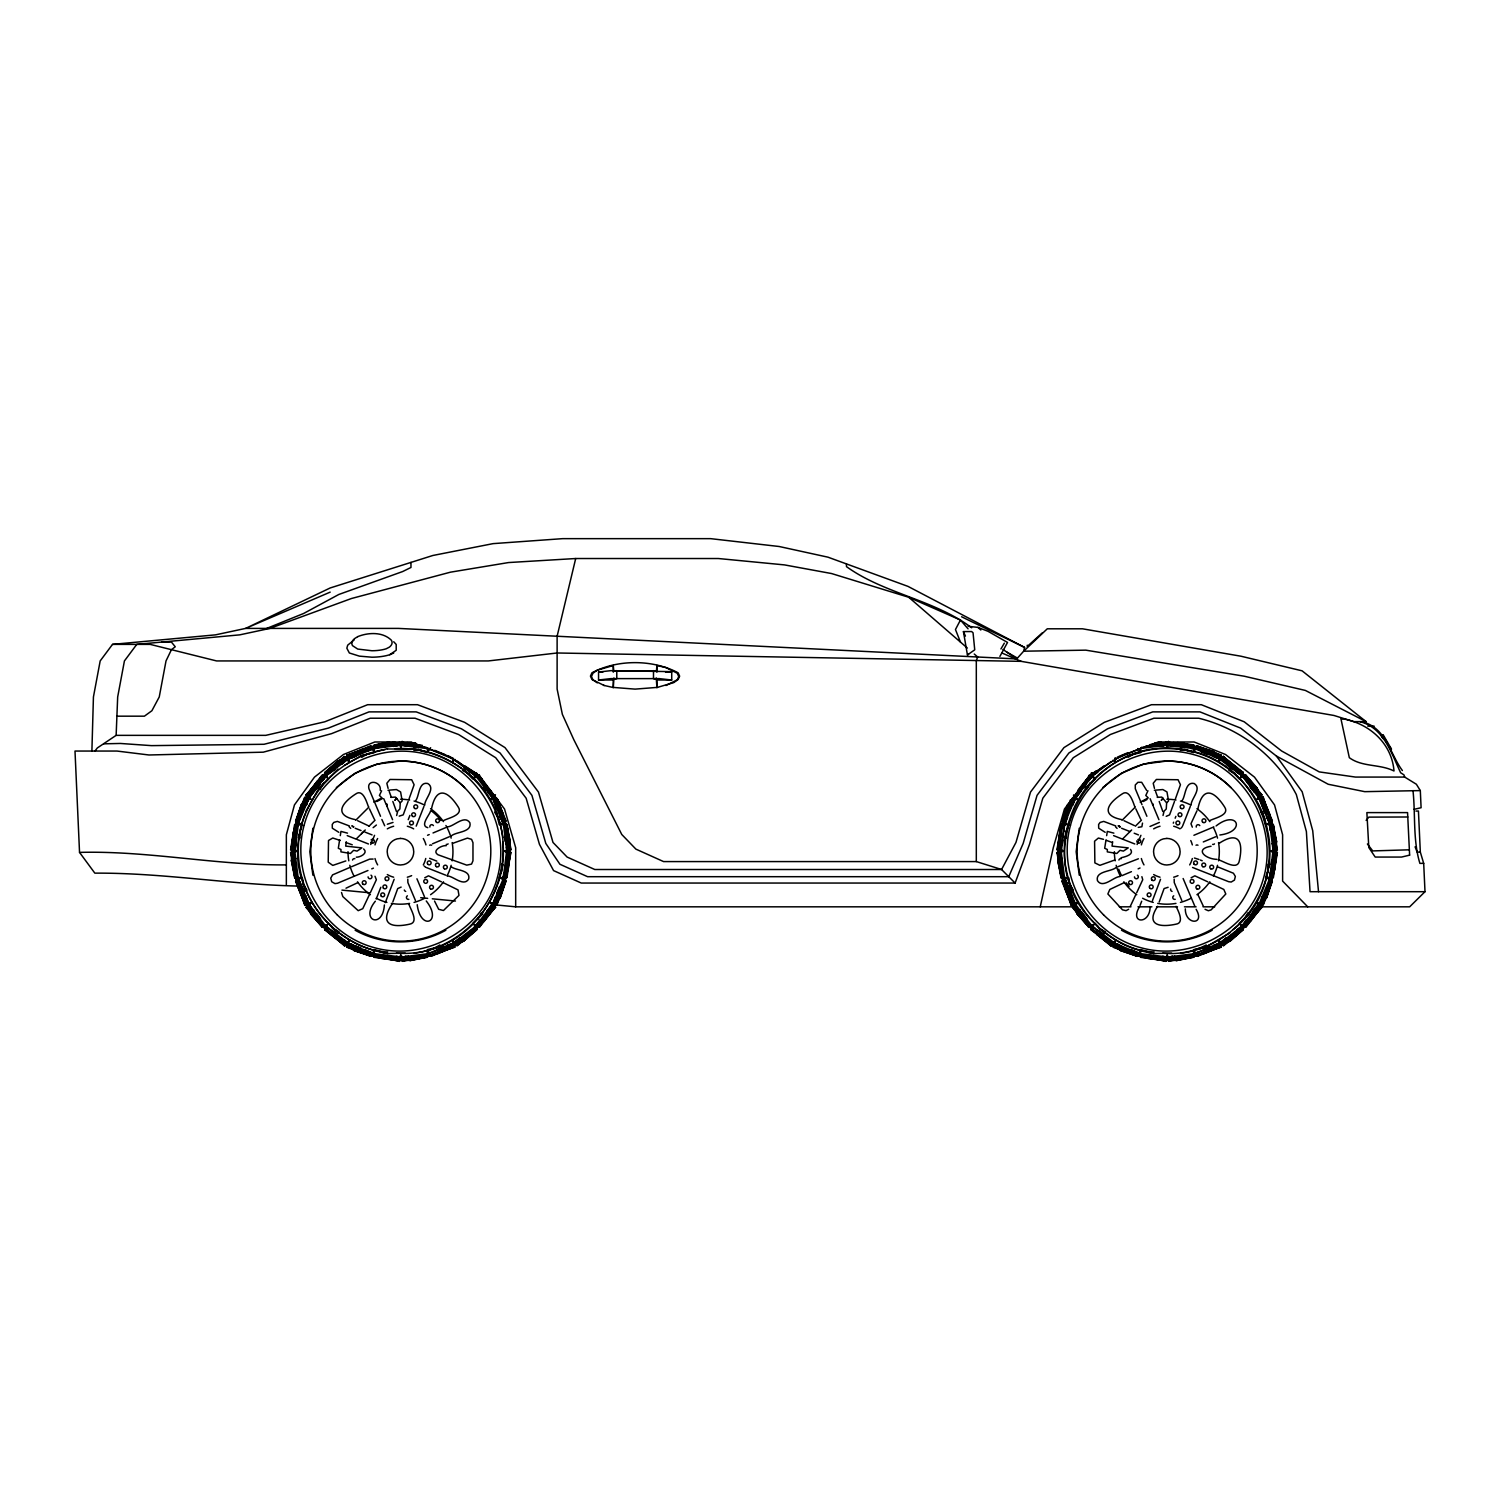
<?xml version="1.0" encoding="UTF-8"?>
<svg xmlns="http://www.w3.org/2000/svg" width="1500" height="1500" viewBox="0 0 1500 1500"><rect width="100%" height="100%" fill="white"/><g stroke="black" fill="none" stroke-linecap="round" stroke-linejoin="round"><path stroke-width="1.5" d="M613.931 677.981L613.275 687.525L603.506 685.312M405.413 957.619L400.8 958.237L399.131 959.869L374.775 956.194L373.087 954.581L370.706 955.5L347.963 945.769L347.25 943.894L344.981 944.475L325.744 929.1L325.069 926.869L322.556 926.456L307.725 906.675L308.044 904.688L305.794 904.069L296.794 881.138L292.425 852.694L293.7 851.138L292.05 849.469L295.744 825.112L297.338 823.406L296.438 821.025L306.15 798.3L308.644 797.925L306.394 805.106L309.244 796.519L323.962 777.056L334.931 769.538M447.45 945.262L455.625 942.712L477.638 925.219L494.062 903.038L503.362 880.819L503.663 872.981M1097.738 772.275L1090.331 777.056L1075.612 796.519L1064.606 821.438L1060.444 852.806L1063.5 876.694L1067.156 883.631L1064.381 878.681M1213.819 945.262L1221.975 942.712L1243.988 925.219L1260.431 903.038L1269.731 880.819L1270.013 872.981L1269.956 878.681M353.081 944.831L346.181 942.675L323.812 925.106L309.206 905.944L305.794 895.706M464.344 767.756L477.787 777.15L492.394 796.312L496.65 808.631M502.875 842.175C508.612 895.462 466.931 946.106 414.244 953.25M1119.431 944.831L1112.55 942.675L1090.181 925.106L1075.575 905.944L1067.869 885.337M1190.85 748.519L1196.85 748.575L1219.069 757.856L1241.25 774.3L1258.744 796.312L1264.744 812.775M389.344 742.087L374.269 744.994L372.806 746.644L346.856 755.006L346.988 757.913L345.169 757.369L322.819 776.062L307.462 795.319L308.044 797.569L306.262 801.881M349.688 947.119L354.131 950.569L370.706 956.306L372.806 955.613L399.469 961.35L400.8 959.306L410.119 960.581L427.331 957.263L428.794 955.613L454.744 947.25L454.613 944.344L456.431 944.888L470.55 933.038L456.225 944.531L454.35 943.894L453.731 946.125L430.8 955.125L402.356 959.513L400.8 958.237L399.15 960.638L374.494 957.375L372.806 955.613L373.912 951.487L371.119 953.7L348.9 944.4L344.381 939.956M1116.056 947.119L1120.5 950.569L1137.075 956.306L1139.175 955.613L1165.837 961.35L1167.169 959.306L1176.469 960.581L1193.681 957.263L1195.162 955.613L1221.112 947.25L1220.981 944.344L1222.8 944.888L1236.919 933.038L1222.594 944.531L1220.719 943.894L1220.1 946.125L1197.169 955.125L1168.725 959.513L1167.169 958.237L1140.787 956.812L1139.306 955.106L1136.981 956.1L1113.375 947.306L1113.075 944.812L1113.787 946.181L1141.144 956.194L1165.5 959.869L1167.169 958.237L1168.462 960.131L1186.612 956.944L1168.462 959.719M94.931 751.05L97.35 747.938L116.137 735.356L117.675 696.975L124.425 660.938L136.762 644.381L239.738 634.856L269.869 628.406L351.431 598.519L450.45 572.175L508.538 562.556L575.7 558.525L718.387 558.525L784.5 564.9L831.562 573.544L908.738 597.263L960.45 620.025L968.081 628.837M503.587 878.681L503.812 873.019M1064.062 831.112L1064.381 823.594M656.4 671.456L656.906 665.531L665.944 667.556L677.25 673.237L678.731 676.538L677.25 679.819L665.944 685.519M323.962 777.056L327.338 777.656L326.831 774.131L345.975 759.544L371.306 748.556L399.113 744.412L407.475 746.269M474.769 928.125L474.262 924.6L477.638 925.219M1090.331 777.056L1093.706 777.656L1093.181 774.131L1104.188 765.769M1241.138 928.125L1240.631 924.6L1243.988 925.219M322.65 780.769L326.044 776.362L325.463 772.875L345.262 758.044L347.25 758.381L370.8 746.419L372.938 747.15L374.363 745.462L389.344 742.163M396.356 956.269L402.488 957.863L426.375 954.788L427.688 951.487L428.794 955.613L431.137 956.306L454.125 946.781L454.35 943.894L456.337 944.212L476.137 929.381L475.556 925.894L480.075 920.006L476.044 926.381M1091.925 775.875L1088.888 780.656L1092.394 776.362L1092.544 773.569L1096.144 770.869M1162.725 956.269L1168.838 957.863L1192.744 954.788L1194.056 951.487L1195.162 955.613L1197.506 956.306L1220.494 946.781L1220.719 943.894L1222.706 944.212L1242.506 929.381L1241.925 925.894L1246.444 920.006L1242.412 926.381M346.856 755.006L348.844 761.156L348.825 758.062M454.744 947.25L452.738 941.1L452.775 944.194L426.375 954.788M1221.112 947.25L1219.106 941.1L1219.144 944.194L1192.744 954.788M309.131 795.525L322.669 775.669L325.069 775.388L325.256 772.781L344.606 756.788L346.988 757.913L347.475 755.475L370.463 745.95L372.806 746.644L373.912 750.769L375.225 747.469M454.125 946.781L454.613 944.344L456.994 945.469L476.344 929.475L476.531 926.869L478.781 926.194L494.138 906.938L493.556 904.688L495.45 903.956L505.163 881.231L504.262 878.85L505.856 877.144L509.55 852.788L507.9 851.138L509.175 849.562L506.231 825.019L501.581 816.956M1091.625 772.781L1091.438 775.388L1089.188 776.062L1078.013 790.069M1220.494 946.781L1220.981 944.344L1223.363 945.469L1242.712 929.475L1242.9 926.869L1245.15 926.194L1260.506 906.938L1259.925 904.688L1261.8 903.956L1271.531 881.231L1271.531 871.912M341.512 892.481L342.806 896.569L358.219 910.669L362.756 908.681L369.45 894.581M303.656 801.506L301.369 804.469L296.062 821.194L296.831 823.275L295.125 824.756L293.344 841.838L295.406 824.831L297.338 823.406L305.756 797.756L307.575 797.306L306.788 794.944L321.938 775.219L324.3 774.637L327.338 777.656M508.256 860.438L506.194 877.425L504.262 878.85L495.844 904.519L493.556 904.688L479.137 926.812L476.906 927.244L476.606 929.756L457.2 945.788L454.894 944.812L463.594 941.25L476.831 929.794L477.3 927.619L495.581 907.388L494.475 905.212L500.231 897.788L505.538 881.062L504.769 878.981L506.475 877.519L507.9 851.138L509.812 849.825L506.606 831.675L509.4 849.825M1059.938 839.7L1061.475 824.756L1063.2 823.275L1061.981 821.025L1067.719 804.469L1063.088 819.094M1264.294 900.769L1266.6 897.788L1271.906 881.062L1271.138 878.981L1272.844 877.519L1274.269 851.138L1275.544 849.562L1272.6 825.019L1267.95 816.956M309.244 796.519L310.819 799.181L306.019 794.869L324.3 774.637L324.769 772.481L338.006 761.006L346.706 757.444L344.4 756.469L324.994 772.5L324.694 775.012L322.462 775.444L312.394 789.338M1258.725 905.737L1257.131 903.075L1261.95 907.388L1243.65 927.619L1243.2 929.794L1229.944 941.25L1221.244 944.812L1223.55 945.788L1242.975 929.756L1243.275 927.244L1245.506 926.812L1259.925 904.688L1262.212 904.519L1267.725 889.35M1059.956 839.7L1061.775 824.831L1063.706 823.406L1071.319 799.913M1268.062 885.375L1270.612 878.85L1272.562 877.425L1274.625 860.438M298.012 878.681L300.637 883.669L297.131 876.694L294.075 852.806L297.225 825.394L307.538 799.219L320.156 784.031M294.075 852.806L296.906 851.138L295.181 849.619L298.163 825.656L300.45 824.231L298.238 821.438M503.362 880.819L501.15 878.025L503.438 876.6L506.419 852.656L504.694 851.138L507.525 849.45L504.469 825.562L500.1 816.919L503.587 823.594M505.163 881.231L502.931 878.494L504.375 876.863L507.525 849.45M1060.444 852.806L1063.275 851.138L1061.55 849.619L1064.531 825.656L1066.819 824.231L1064.606 821.438M1269.731 880.819L1267.519 878.025L1269.806 876.6L1272.788 852.656L1271.062 851.138L1273.894 849.45L1270.837 825.562L1260.244 799.144L1258.725 798.263L1262.175 798.206L1271.156 821.138L1270.612 823.406L1272.788 824.888L1276.612 841.819L1275.337 851.138L1277.381 852.469L1274.438 870.544L1271.663 879.131L1272.338 881.231L1266.6 897.788M1271.531 881.231L1269.3 878.494L1270.744 876.863L1273.894 849.45M291.3 849.487L293.7 851.138L292.2 852.431L294.637 868.312L291.788 852.431L293.156 851.138L291.3 849.487L294.544 824.812L296.306 823.125L300.45 824.231M291.675 849.487L294.919 824.906L296.831 823.275L295.837 820.931L304.631 797.344L307.125 797.044M296.231 842.231L295.069 851.138L292.05 849.469M312.881 828.244L309.806 851.719L312.881 875.194M504.206 880.988L497.137 897.506L495.206 897.15L492.956 904.331L494.475 905.212L496.969 904.913L505.763 881.325L504.769 878.981L506.681 877.35L509.925 852.769L507.9 851.138M501.15 878.025L505.294 879.131L507.056 877.444L510.3 852.769L508.444 851.138L509.812 849.825M1075.612 796.519L1077.188 799.181L1074.412 797.569L1072.519 798.3L1062.806 821.025L1063.706 823.406L1062.094 825.112L1058.419 849.469L1060.069 851.138L1058.569 852.431L1061.362 870.581L1058.156 852.431L1059.525 851.138L1057.669 849.487L1060.913 824.812L1062.675 823.125L1066.819 824.231M1112.55 942.675L1115.212 941.1L1113.619 943.894L1111.35 944.475L1092.094 929.1L1091.438 926.869L1088.906 926.456L1074.094 906.675L1074.412 904.688L1072.163 904.069L1063.162 881.138L1063.706 878.85L1061.737 877.256L1058.794 852.694L1060.069 851.138L1058.044 849.487L1061.287 824.906L1063.2 823.275L1062.188 820.931L1068.6 803.775M1062.319 844.462L1062.9 840.019M1079.25 828.244L1076.156 851.719L1079.25 875.194M1271.138 864.469L1271.719 860.025M1260.844 905.212L1263.337 904.913L1272.131 881.325L1271.138 878.981L1273.05 877.35L1276.275 852.769L1274.269 851.138L1276.181 849.825L1272.975 831.675L1275.769 849.825M1267.519 878.025L1271.663 879.131L1273.425 877.444L1276.669 852.769L1274.812 851.138L1274.1 846.506M297.131 876.694L300.45 878.025L296.306 879.131L294.656 877.65L291.356 860.438L291.863 856.725M497.719 799.312L505.294 823.125L506.944 824.606L510.244 841.819L508.969 851.138L511.013 852.469L505.294 879.131L505.988 881.231L500.231 897.788M1063.5 876.694L1066.819 878.025L1062.675 879.131L1061.025 877.65L1057.725 860.438L1058.231 856.725M305.569 900.75L296.081 881.119L296.831 878.981L294.788 877.463L290.625 852.638L293.156 851.138L291.019 849.788L293.531 831.712L296.306 823.125L295.613 821.025L301.369 804.469M508.069 870.544L510.581 852.469L508.444 851.138L510.975 849.619L506.794 824.794L504.769 823.275L505.519 821.138L493.556 797.569L493.875 795.581L479.044 775.8L476.531 775.388L475.856 773.156L464.738 765.806M1065.994 885.413L1063.2 878.981L1061.156 877.463L1056.994 852.638L1059.525 851.138L1057.369 849.788L1059.9 831.712L1062.675 823.125L1061.981 821.025M1274.438 870.544L1276.95 852.469L1274.812 851.138L1276.181 849.825M346.294 841.8L345.694 846.112L361.875 847.894L357.037 851.1L353.625 850.312L350.456 853.481L340.95 851.869L340.969 849.506L338.325 848.269L339.637 839.85M1112.662 841.8L1112.044 846.112L1128.244 847.894L1123.406 851.1L1119.994 850.312L1116.825 853.481L1107.3 851.869L1107.338 849.506L1104.694 848.269L1106.006 839.85M293.269 849.469L295.744 825.112M506.531 851.138L508.331 852.788L505.856 877.144M1061.438 851.138L1059.638 849.469L1062.094 825.112M1272.9 851.138L1274.681 852.788L1272.225 877.144L1275.9 852.788L1274.269 851.138M340.294 835.631L340.95 831.413L347.512 833.137M1106.663 835.631L1107.319 831.413L1113.881 833.137M325.069 775.388L325.463 772.875M476.137 929.381L476.531 926.869L478.931 926.606L489.206 912.919M1091.831 772.875L1091.438 775.388L1089.038 775.669M1242.506 929.381L1242.9 926.869L1245.281 926.606L1255.575 912.919M1149.975 744.619L1165.594 742.744L1167.169 744.019L1168.838 742.388L1193.175 746.062L1194.881 747.675L1197.262 746.756L1220.006 756.487L1220.719 758.381L1222.969 757.781L1242.225 773.156L1242.9 775.388L1245.413 775.8L1260.244 795.581L1262.719 804M296.906 851.138L290.587 849.788L293.531 831.712M345.169 757.369L347.25 758.381L347.475 755.475M1063.275 851.138L1056.956 849.788L1059.9 831.712M338.006 761.006L325.069 772.837L324.694 775.012L322.219 775.481L307.125 795.15L308.044 797.569L306.15 798.3M463.594 941.25L476.531 929.419L476.906 927.244L479.381 926.794L494.475 907.125L493.556 904.688M1091.438 772.837L1091.044 775.012L1088.831 775.444M1229.944 941.25L1242.9 929.419L1243.275 927.244L1245.75 926.794L1260.844 907.125L1259.925 904.688M428.156 953.25L426.637 955.613L402.356 959.062L400.8 957.544L406.312 956.306L399.281 957.712L375.056 954.712L373.425 953.25L370.931 954.525L354.431 947.475L354.788 945.544L360.994 948.113M1168.725 959.513L1167.169 957.544L1172.681 956.306L1165.65 957.712L1141.425 954.712L1139.794 953.25L1137.3 954.525L1120.8 947.475L1121.156 945.544M1213.181 756.731L1213.538 754.781L1197.037 747.731L1194.525 749.006L1192.913 747.544L1168.688 744.544L1159.819 746.362L1159.144 744.506L1145.775 746.119M1115.212 761.156L1115.194 758.062L1115.212 761.156L1112.812 760.331M305.794 904.069L309.225 903.994L307.725 903.113L298.219 880.631L298.669 878.494L295.369 877.256M510.244 841.819L506.475 824.7L504.262 823.406L504.806 821.138L495.806 798.206L492.375 798.263L493.875 799.144L503.362 821.625L502.931 823.762L506.231 825.019M1072.163 904.069L1075.594 903.994L1074.094 903.113L1064.587 880.631L1065.037 878.494L1061.737 877.256M331.819 926.456C300.6 899.288 290.044 852.131 305.081 813.881M396.319 953.156C494.269 960.131 543 829.5 463.5 769.406M1098.188 926.456C1023.206 861.956 1083.675 735.337 1180.612 749.006M1233 929.644C1300.856 877.219 1267.5 760.125 1182.769 749.606M387.356 953.25C341.756 946.838 305.287 909.544 298.294 864.469C291.975 810.712 331.106 757.425 385.2 749.606M1153.725 953.25C1091.794 945.938 1048.275 877.5 1069.931 818.719C1083.225 775.781 1127.963 745.237 1172.887 748.819C1218.131 750.262 1259.475 786 1267.575 830.569C1280.737 886.875 1238.025 946.369 1180.612 953.25M1040.231 906.825L1053.281 847.706L1064.456 809.025L1089.619 775.556L1120.95 755.944L1158.225 741.994L1194.15 741.994L1225.463 754.481L1254.487 777.131L1274.531 804.919L1282.612 834.75L1282.612 881.1L1307.738 906.825M347.925 759.562L347.869 756.131L370.8 747.131L394.969 742.913M453.731 946.125L453.675 942.694L459.544 938.175L461.044 939.45L475.425 928.688M1220.1 946.125L1220.025 942.694L1225.913 938.175L1227.412 939.45L1241.775 928.688M374.494 957.375L372.938 955.106L370.613 956.1L347.006 947.306L346.706 944.812L348.844 941.1L346.181 942.675M1168.462 960.131L1167.169 958.762L1165.519 960.638L1140.844 957.375L1139.306 955.106L1136.981 956.1M1221.769 759.581L1219.106 761.156L1221.244 757.444L1220.944 754.95L1197.356 746.156L1195.031 747.15L1193.475 744.881L1177.781 742.8M374.775 956.194L399.131 958.65L400.8 956.869M1141.144 956.194L1165.5 958.65L1167.169 956.869M1193.175 746.062L1168.838 743.606L1167.169 745.388L1165.481 744.412L1141.594 747.469L1139.794 749.006L1137.675 748.556L1137.9 749.494L1140.281 750.769L1141.594 747.469M575.7 558.525L557.119 636.244L557.119 689.025L562.369 714.375L573.806 739.669L621.769 834.487L635.906 849.131L663.562 861.581L976.313 861.581L1001.569 869.513L1015.106 883.05L1029.506 844.35L1042.819 798.225L1073.25 757.744L1110.375 734.513L1153.912 718.219L1198.725 718.219A151.256 151.256 0 0 1 1296.319 794.531L1306.388 831.581L1310.044 891.694L1425 891.694L1423.688 863.381L1420.331 852.094L1418.438 811.05L1415.906 811.05M396.656 815.494L397.688 811.181L399.881 808.969L400.275 802.837L402.169 800.944L400.613 791.944L396.469 789.544L387.975 790.256M1163.025 815.494L1164.056 811.181L1166.25 808.969L1166.644 802.837L1168.538 800.944L1166.981 791.944L1162.837 789.544L1154.325 790.256M370.706 955.5L370.931 954.525M330.188 592.125L245.625 628.406L330.188 587.962L432.844 555.487L493.069 543.638L562.706 538.65L710.625 538.65L779.175 546.506L827.981 557.175L907.987 586.388L1024.575 647.419L1023.656 651.206L1016.7 658.931L398.438 628.406L245.625 628.406L215.494 634.856L112.519 644.381L100.181 660.938L93.431 696.975L91.894 751.05M1090.181 925.106L1093.706 924.6L1090.669 927.619L1091.25 930L1110.994 945.131L1113.619 943.894L1114.331 945.769L1137.075 955.5L1137.3 954.525M1197.037 747.731L1197.262 746.756M1173.3 823.181L1173.6 822.188M1268.531 887.194L1272.225 877.144M307.725 906.675L308.644 904.331L311.194 907.106M493.875 795.581L492.956 797.925L487.856 792.375L489.131 790.875L478.369 776.512L475.556 776.362L474.881 774.3L457.256 760.988M1074.094 906.675L1075.013 904.331M1259.325 797.925L1260.244 795.581M426.544 747.544L427.688 750.769L430.256 749.456L426.544 747.544L402.319 744.544L393.45 746.362L392.794 744.506L374.962 746.644L373.425 749.006M1111.35 944.475L1114.294 942.694L1115.25 944.4L1137.469 953.7L1140.281 951.487L1141.425 954.712M1192.913 747.544L1194.056 750.769L1196.85 748.575M370.725 844.519L374.55 835.312M407.794 879.15L407.887 882.562L415.444 900.525M1137.094 844.519L1140.919 835.312M1174.163 879.15L1174.256 882.562L1181.812 900.525M427.688 750.769L430.669 747.731M1140.281 951.487L1139.175 955.613L1140.844 957.375M1194.056 750.769L1195.162 746.644L1197.262 745.95L1213.819 751.688L1221.244 757.444L1223.438 756.356L1243.65 774.637L1245.825 775.087L1257.3 788.344L1260.844 797.044L1263.281 797.175L1271.663 823.125L1273.294 824.606L1276.612 841.819M347.25 758.381L347.869 756.131M376.406 825.019L373.125 827.681M375.056 954.712L373.912 951.487M396.15 958.406L374.419 956.812L373.087 954.581L347.419 946.181L346.988 944.344L344.625 945.131L324.881 930L324.3 927.619L327.338 924.6L323.812 925.106M1193.456 745.744L1176.469 743.663L1193.456 745.744L1194.881 747.675L1201.144 749.25M1140.787 956.812L1139.438 954.581L1135.088 952.875M305.138 904.444L308.044 904.688L307.406 906.544L318.9 920.869L307.05 906.75L307.575 904.95L305.138 904.444L295.631 881.475L296.306 879.131M496.462 797.812L505.969 820.781L505.294 823.125L501.15 824.231L504.469 825.562M1071.506 904.444L1074.412 904.688L1073.756 906.544L1085.269 920.869L1073.419 906.75L1073.944 904.95L1071.506 904.444L1061.981 881.475L1062.675 879.131M1254.562 790.012L1260.394 797.306L1262.812 797.812L1272.338 820.781L1271.663 823.125L1267.519 824.231L1270.837 825.562M298.425 837.788L302.288 824.738M499.312 877.519L503.175 864.469M1064.794 837.788L1068.656 824.738M1265.681 877.519L1269.544 864.469M1263.281 797.175L1260.394 797.306L1260.919 795.506L1250.55 783.15M306.544 798.506L297.394 821.269L298.669 823.762M492.956 904.331L495.056 903.75L497.137 897.506M1259.325 904.331L1261.425 903.75L1270.575 880.988M309.206 905.944L310.819 903.075L307.725 903.113M493.875 799.144L490.781 799.181L492.394 796.312M1075.575 905.944L1077.188 903.075L1074.094 903.113M1260.244 799.144L1257.131 799.181L1258.744 796.312M496.238 804.038L493.556 797.569L495.469 794.738M1260.919 795.506L1259.925 797.569L1271.888 821.138L1271.138 823.275L1273.162 824.794L1277.344 849.619L1275.337 851.138L1271.062 851.138M1071.938 900.75L1062.45 881.119L1063.2 878.981L1061.025 877.65M326.044 776.362L326.831 774.131M1092.394 776.362L1093.181 774.131M305.475 904.256L295.988 881.362L296.831 878.981L294.656 877.65M370.706 956.306L373.087 954.581M496.369 804L493.556 797.569L496.125 798L505.613 820.894L504.769 823.275L506.794 824.794M1071.844 904.256L1062.356 881.362L1063.2 878.981M1197.262 745.95L1194.881 747.675M1137.075 956.306L1139.438 954.581L1137.075 955.5M1262.175 798.206L1259.925 797.569L1262.494 798L1271.981 820.894L1271.138 823.275L1273.162 824.794M408.131 801.45L403.219 814.875L399.206 816.131M408.863 799.462L414.113 784.725L411.675 779.738L390 779.456L386.831 783.281L388.106 788.381M392.1 903.975C379.65 922.969 389.55 928.556 409.5 924.206C419.606 922.463 409.988 908.513 408.863 903.975M392.831 901.969L397.725 888.562L401.137 887.081M1174.5 801.45L1169.587 814.875L1166.194 816.337M1175.212 799.462L1180.463 784.725L1178.044 779.738L1156.369 779.456L1153.2 783.281L1154.475 788.381M1157.625 906.337C1145.606 924.412 1158.6 927.881 1175.869 924.206C1185 922.987 1177.875 910.388 1176.075 906.337M1159.2 901.969L1164.094 888.562L1168.125 887.288M297.338 823.406L296.194 821.044L304.969 797.531L307.575 797.306L306.019 794.869M474.262 924.6L477.3 927.619L479.662 927.038L494.812 907.312L494.025 904.95L496.631 904.725L505.406 881.213L504.262 878.85L501.694 885.375M1063.706 823.406L1062.562 821.044L1070.531 799.669M1240.631 924.6L1243.65 927.619L1246.031 927.038L1261.181 907.312L1260.394 904.95L1263 904.725L1271.775 881.213L1270.612 878.85M299.438 815.062L306.094 797.944L308.044 797.569M495.487 904.312L501.319 889.331M1065.806 815.062L1072.463 797.944L1074.412 797.569L1073.831 795.319L1075.594 798.263L1081.069 791.138M1261.856 904.312L1267.688 889.331M301.613 812.531L304.163 806.006M495.581 907.388L494.025 904.95L496.575 898.425M1261.95 907.388L1260.394 904.95L1264.65 894.075M375.338 901.219C359.662 920.269 382.706 929.663 384.394 904.969M376.238 898.931L380.831 887.269M408.206 819.675L409.913 815.381M415.669 800.737C419.363 796.069 418.594 781.444 427.725 783.488C435.863 788.269 425.175 798.506 424.725 804.487M385.294 902.681L394.163 879.281M416.194 826.125L423.956 806.419M1139.531 906.731C1129.013 924 1150.256 924.825 1150.106 906.581M1140.037 905.438L1141.706 901.219M1175.156 818.212L1175.888 816.356M1182.037 800.737C1185.731 796.069 1184.963 781.444 1194.094 783.488C1202.212 788.269 1191.544 798.506 1191.094 804.487M1152.412 900.75L1160.531 879.281M1182.6 826.013L1190.325 806.419M496.912 893.006L499.5 886.781M495.338 900.375L498.019 893.925M1067.606 817.556L1065.037 823.762L1062.806 821.025M1074.881 799.969L1072.763 805.106L1075.013 797.925L1072.894 798.506L1063.763 821.269M299.119 821.663L308.325 799.688L310.819 799.181M492.356 905.737L490.781 903.075L493.275 902.587L502.481 880.594M1065.487 821.663L1074.694 799.688L1077.188 799.181M1257.131 903.075L1259.644 902.587L1268.831 880.594M347.419 946.181L347.25 943.894L325.106 929.456L324.694 927.244L322.162 926.944L306.131 907.519L307.125 905.212L310.819 903.075M1063.612 883.538L1071.056 905.081L1073.944 904.95L1072.837 907.331L1088.812 926.681L1091.438 926.869L1091.7 929.25L1105.387 939.544L1091.475 929.456L1091.062 927.244L1088.531 926.944L1072.5 907.519L1073.475 905.212L1077.188 903.075M1220.344 756.431L1203.225 749.775L1220.55 756.075L1220.719 758.381L1242.862 772.8L1243.275 775.012L1245.806 775.312L1261.838 794.738L1260.844 797.044L1257.131 799.181M303.094 896.812L296.381 881.044L297.338 878.85L294.994 870.581M504.262 823.406L505.219 821.213L498.506 805.462M1069.463 896.812L1062.75 881.044L1063.706 878.85L1061.944 872.644M1270.612 823.406L1271.587 821.213L1264.875 805.462M381.6 790.781L379.425 795.45L381.863 797.888L373.856 802.144M1147.95 790.781L1145.794 795.45L1148.231 797.888L1140.225 802.144M306.131 907.519L307.575 904.95L304.688 905.081L297.244 883.538M1260.394 797.306L1261.838 794.738M370.35 892.669L376.369 879.712L375 876.262M430.613 810.769C430.05 814.575 419.344 825.675 427.819 827.681M431.512 808.837C436.106 786.6 447.169 789.694 458.156 806.869C464.044 815.25 447.338 818.25 443.363 820.688M1130.362 906.206L1135.819 894.581M1136.719 892.669L1142.738 879.712L1141.875 876.675M1196.963 810.769L1190.962 823.725L1192.331 827.156M1197.881 808.837C1202.475 786.6 1213.519 789.694 1224.525 806.869C1230.394 815.25 1213.706 818.25 1209.712 820.688M424.725 877.781L428.475 875.831L441.431 881.831M1191.094 877.781L1194.844 875.831L1207.8 881.831M960.45 620.025L955.462 629.531L960.45 642.075M298.219 880.631L300.45 878.025M501.15 824.231L503.362 821.625M1064.587 880.631L1066.819 878.025M1267.519 824.231L1269.731 821.625M999.9 656.419L1007.531 642.45L988.013 631.312L977.981 627.394L968.119 626.306M1182.206 826.763L1181.062 828.15M338.006 769.031L318.806 788.4L305.644 811.706M320.044 789.431L323.812 782.812M477.787 919.444L481.556 912.825M1086.412 789.431L1090.162 782.812M1244.156 919.444L1247.925 912.825M344.625 945.131L347.25 943.894M344.981 944.475L347.925 942.694M452.738 761.156L452.7 757.856L453.675 759.562L452.738 761.156L455.419 759.581L453.675 759.562M327.338 930.975L344.531 945.919L346.988 944.344L347.006 947.306M347.963 945.769L347.587 943.294L352.987 944.981M348.9 944.4L348.844 941.1M1219.106 761.156L1219.069 757.856M1214.981 757.294L1220.381 758.962L1220.006 756.487M1244.156 777.15L1240.631 777.656L1243.65 774.637L1243.088 772.275L1223.344 757.125L1220.981 757.913L1220.944 754.95M1111.106 945.544L1096.706 934.312L1110.9 945.919L1113.337 944.344L1113.375 947.306M1113.787 946.181L1113.619 943.894M1220.55 756.075L1220.981 757.913L1223.438 756.356M1114.331 945.769L1113.956 943.294L1119.356 944.981M1115.25 944.4L1115.212 941.1M1220.025 759.562L1222.969 757.781M1220.719 758.381L1223.344 757.125M1000.931 648.956L1004.325 643.162M452.775 944.194L453.675 942.694M1219.144 944.194L1220.025 942.694M399.506 742.125L400.8 743.494L402.131 741.337M399.469 961.35L400.8 955.031L399.281 957.712M1165.875 742.125L1167.169 743.494L1168.5 741.337M1165.837 961.35L1167.169 958.762L1168.669 961.313L1193.512 957.131L1195.031 955.106L1197.169 955.837L1212.844 948.844L1197.094 955.556L1194.881 954.581L1193.419 956.756L1168.669 960.919M322.519 780.656L325.556 775.875M1193.287 956.569L1194.525 953.25M355.125 753.413L370.875 746.7L373.087 747.675L374.55 745.5L394.8 742.087M399.15 960.638L400.8 958.762L402.3 960.919L427.05 956.756L428.512 954.581L430.725 955.556L446.475 948.844L430.8 955.837L428.663 955.106L427.238 956.794L410.119 960.581M314.981 788.175L320.531 780.656M1252.987 914.081L1255.763 910.312M390.262 742.463L374.456 745.125L372.938 747.15L370.575 746.325L347.662 755.812M400.8 959.306L402.3 961.313L427.144 957.131L428.663 955.106L431.025 955.95L453.938 946.444M310.087 797.006L324.656 777.75M476.944 924.506L491.512 905.25M1076.456 797.006L1091.006 777.75M1243.312 924.506L1257.881 905.25M317.981 784.631L322.219 779.1M486.9 911.119L492.375 903.994L490.781 903.075M477.3 927.619L479.944 924.169M1083.787 787.594L1086.525 784.031M1253.269 911.119L1258.725 903.994L1260.506 906.938M306.394 795.075L317.606 780.675M483.994 921.581L495.206 907.181M1250.362 921.581L1261.575 907.181M309.225 798.263L308.512 795.919L322.819 776.062M492.375 903.994L493.088 906.337L478.781 926.194M1074.881 795.919L1089.188 776.062M1259.456 906.337L1245.15 926.194M373.087 747.675L374.681 745.688L399.225 742.744L400.8 744.019L402.469 742.388L422.381 745.388M1366.144 820.406L1368.806 817.125L1407.788 816.994M1165.519 960.638L1167.169 958.237M1176.469 960.581L1193.606 956.794L1195.031 955.106L1197.394 955.95L1220.306 946.444M1390.256 747.038L1390.8 749.306M326.044 925.894L323.231 925.744L312.469 911.381L313.744 909.881M1092.394 925.894L1089.6 925.744L1078.838 911.381L1080.112 909.881M1254.225 792.375L1255.5 790.875L1244.737 776.512L1241.925 776.362M399.113 744.412L400.8 747.244L402.319 744.544M1165.481 744.412L1167.169 747.244L1168.688 744.544M1165.65 957.712L1167.169 955.031L1168.838 957.863M400.8 743.494L402.45 741.619L400.8 744.019L399.506 742.537L381.356 745.331M1167.169 743.494L1168.819 741.619L1167.169 744.019L1165.875 742.537L1154.531 744.281M354.188 639.881L347.7 645.169L346.837 648.206L349.35 652.987L359.4 656.138L371.962 657.206A25.106 8.025 -0.4 0 0 389.719 654.712L396.206 650.288L396.206 644.456L393.712 641.756M400.8 745.388L402.469 742.388M324.881 930L324.694 927.244L322.144 927.169L310.669 913.913L309.244 910.444M1091.25 930L1091.062 927.244L1088.869 926.869L1077.037 913.913L1075.612 910.444M1257.3 788.344L1245.469 775.388L1243.275 775.012L1243.088 772.275M325.744 929.1L345.6 943.425M1092.094 929.1L1111.969 943.425M1242.225 773.156L1222.369 758.85M292.425 852.694L294.375 851.138M509.175 849.562L507.225 851.138L506.4 847.444M1058.794 852.694L1060.744 851.138M1275.544 849.562L1273.594 851.138L1272.75 847.444M474.881 774.3L474.262 777.656L477.787 777.15M355.763 820.237L368.925 807.075M356.306 838.913L365.269 829.95M369 826.219L375.113 820.106M361.462 833.756L363.825 831.394M474.262 777.656L477.3 774.637L479.456 775.087M1122.131 820.237L1135.275 807.075M1122.675 838.913L1131.637 829.95M1135.369 826.219L1141.481 820.106M1425 891.694L1409.663 906.825L1261.219 906.825M326.719 927.956L327.338 924.6M1240.631 777.656L1241.25 774.3M1093.088 927.956L1093.706 924.6M325.106 929.456L325.069 926.869L322.444 926.681L306.469 907.331M1249.069 781.388L1242.9 775.388L1242.862 772.8M318.806 788.4L328.688 779.006M472.913 923.25L482.794 913.875M1085.175 788.4L1095.037 779.006M1242.9 775.388L1245.806 775.312M1239.281 923.25L1249.144 913.875M459.544 938.175L454.012 943.294L456.337 944.212M1225.913 938.175L1220.381 943.294L1222.706 944.212M1128.656 909.263L1126.069 910.65L1122.525 909.844L1107.862 893.962L1109.831 889.444L1123.969 882.75M340.556 762.806L345.469 758.438L347.587 758.962L342.056 764.081L340.556 762.806L326.175 773.569M456.131 943.819L461.044 939.45M1222.5 943.819L1227.412 939.45M1077.037 913.913L1088.869 926.869M1042.312 632.869L1027.275 646.444L1027.275 645.206M331.05 769.219L345.375 757.725M393.712 653.025L389.719 654.712M336.356 787.594L355.144 773.175L377.006 764.119L400.481 761.025A90.675 90.675 0 0 1 464.606 787.594M1102.725 787.594L1121.513 773.175L1143.375 764.119L1166.85 761.025A90.675 90.675 0 0 1 1230.975 787.594M1236.6 929.981L1240.144 927.263M1220.719 943.894L1224.412 941.044M327.469 774.788L346.444 760.331L348.844 761.156M452.738 941.1L455.156 941.925L474.131 927.469M1093.838 774.788L1111.219 761.531M1219.106 941.1L1221.525 941.925L1240.481 927.469M290.625 852.638L292.631 851.138M510.975 849.619L508.969 851.138L504.694 851.138M1056.994 852.638L1058.981 851.138M967.425 654.956L974.738 649.819L973.05 632.794L971.625 631.538L963.431 631.594L967.425 654.956L968.55 654.394M1274.812 851.138L1277.344 849.619M1149.994 826.481L1159.369 822.431M425.756 858.488L425.756 858.488A26.381 26.381 0 0 1 423.319 864.9M387.469 748.631L361.163 755.812L344.531 765.337M361.725 757.312L368.287 753.469M433.312 948.787L439.875 944.944M1128.075 757.312L1134.638 753.469M1162.688 953.156C1177.669 954.675 1193.119 952.031 1206.244 944.944M1199.681 948.787L1206.806 946.462L1229.869 932.85M1140.037 867.994L1138.106 868.856M490.781 799.181L494.475 797.044M367.95 870.506L337.481 883.256L334.969 883.612L331.706 881.756L330.731 878.137L332.587 874.875L349.744 867.488M433.031 832.969L445.556 827.7M376.8 801.544L382.538 798.488M1143.169 801.544L1146.994 799.519M368.25 750.956L373.256 748.331M1194.712 953.925L1198.05 952.163M344.531 945.919L346.706 944.812M1110.9 945.919L1113.075 944.812M345.994 888.206L357.6 882.75M103.706 743.831L120.338 743.456L151.444 745.631L264.037 744.281L328.369 728.1L369.019 711.881L416.194 711.881L461.419 728.794L500.081 753L531.919 795.356L545.812 843.45L559.931 864.263L587.587 876.694L1008.75 876.694L1023.169 843.45L1037.044 795.356L1068.9 753L1107.544 728.794L1152.769 711.881L1199.944 711.881L1240.612 728.1L1276.406 756.038L1328.194 784.256L1364.737 791.663L1420.312 790.594L1421.1 807.731L1413.9 809.363M370.613 956.1L372.938 955.106L374.419 956.812M1197.356 746.156L1195.031 747.15L1193.55 745.444M349.312 758.906L371.55 749.494L373.912 750.769M427.688 951.487L430.05 952.762L452.288 943.35M1117.331 757.163L1128.019 752.625M1115.662 758.906L1137.9 749.494M1194.056 951.487L1196.419 952.762L1218.656 943.35M351.656 866.681L369.637 859.125L373.125 859.05M427.538 835.275L429.225 834.562M447.469 826.894C453.919 826.519 464.475 814.406 469.894 822.788C472.087 832.537 456 831.581 451.219 835.95M371.737 868.856L373.425 868.144M432.488 843.806L449.288 836.756M1116.112 867.488C1111.331 871.838 1095.244 870.9 1097.438 880.65C1102.856 889.012 1113.413 876.9 1119.862 876.525M1118.025 866.681L1138.388 858.787M1193.906 835.275L1213.838 826.894M1216.106 825.938C1237.35 809.1 1246.725 831.638 1219.838 834.994M1121.775 875.719L1131.412 871.669M1203.3 841.95L1215.656 836.756M352.069 757.837L356.212 756.131M445.819 930.244C417.9 945.75 383.062 945.75 355.144 930.244M437.081 949.556L443.306 946.987M1212.188 930.244C1184.269 945.75 1149.431 945.75 1121.513 930.244M1203.45 949.556L1209.675 946.987M266.737 628.406L303.675 613.462L338.775 594.487L402.675 571.538L410.963 567.469L410.963 562.406M347.062 755.381L363.975 748.519M437.625 953.738L454.537 946.875M1203.975 953.738L1220.906 946.875M348.469 757.181L370.8 747.131M453.113 945.075L430.8 955.125M1219.481 945.075L1197.169 955.125M345.844 860.944L332.775 865.406L328.219 862.2L328.5 840.506L332.756 838.013L340.162 840.431M356.288 857.175C359.85 857.494 368.625 853.144 363.637 848.962M446.212 845.7C442.35 844.931 431.325 850.613 437.925 854.738L466.762 865.144L471.562 864.094L472.969 860.775L472.969 842.7L471.562 839.344L467.438 838.106L452.738 843.337M1114.594 860.081L1099.894 865.331L1094.869 862.894L1094.587 841.2L1098.375 838.05L1103.512 839.344M1121.119 857.737C1124.231 857.025 1134.675 854.775 1130.513 849.375M1211.044 846.244C1194.019 849.038 1205.138 859.087 1217.1 859.369M1219.106 843.337C1238.081 830.869 1243.706 840.862 1239.338 860.775C1237.575 870.862 1223.644 861.188 1219.106 860.081M296.325 876.975L294.188 859.144L296.044 858.488M505.556 843.769L507.413 843.113L505.275 825.3M1062.675 876.975L1060.537 859.144L1062.394 858.488M1271.925 843.769L1273.781 843.113L1271.644 825.3L1269.3 823.762L1270.181 830.438M1110.994 945.131L1113.337 944.344M387.319 824.25L393.019 822.431M296.794 881.138L306.844 903.45M504.806 821.138L494.756 798.806M1063.162 881.138L1073.213 903.45M1271.156 821.138L1261.106 798.806M1271.644 825.3L1272.6 825.019M361.163 755.812L374.4 752.606M1127.531 755.812L1140.769 752.606M427.2 949.65L440.438 946.462M1193.569 949.65L1206.806 946.462M294.788 877.463L297.338 878.85M494.025 904.95L495.844 904.519M1061.156 877.463L1063.706 878.85M1260.394 904.95L1262.212 904.519M393.45 746.362L400.8 744.712L399.225 742.744M1159.819 746.362L1167.169 744.712L1165.594 742.744M613.781 671.456L613.275 665.531L597.3 670.181L592.95 673.237L591.469 676.538L592.95 679.819L597.3 682.875M656.25 677.981L656.906 687.525L673.725 682.631L678.131 679.519L679.65 676.163L678.131 672.806C652.65 659.25 617.456 659.25 591.956 672.769L590.438 676.125L591.956 679.481L604.237 685.519M392.794 744.506L399.225 743.194M1159.144 744.506L1165.594 743.194M1168.725 959.062L1193.006 955.613M613.8 671.1L616.781 670.65L616.781 678.619L611.663 680.006L598.556 680.006L598.556 672.038L610.95 670.65L669.562 671.606L671.719 672.038L671.719 680.006L658.612 680.006L653.494 678.619L653.494 670.65L656.456 671.1M598.556 680.006L610.95 678.619L659.325 678.619L671.719 680.006M371.119 953.7L373.425 953.25M1137.469 953.7L1139.794 953.25M506.944 824.606L510.6 849.619M1273.294 824.606L1276.969 849.619M1154.531 744.131L1161.338 742.913M407.738 957.731L400.8 958.762L402.094 960.131L420.244 956.944L402.094 959.719L400.8 958.237M1154.419 743.231L1161.169 742.087M1409.381 849.806L1372.725 850.913L1367.4 843.975M375.469 748.35L399.113 745.312M1141.838 748.35L1165.481 745.312M400.8 955.031L402.488 956.944L426.131 953.906M1168.838 956.944L1192.5 953.906M657.45 687.375L635.1 689.119L612.731 687.375M390.9 797.362L395.419 797.081L400.275 802.837M1157.269 797.362L1161.787 797.081L1166.644 802.837M1194.412 858.019L1198.875 859.444M414.244 749.006L387.356 749.006M461.55 768.3C441.844 755.044 418.819 746.887 394.95 748.706M413.85 750.337L421.462 750.281M1180.219 750.337L1187.831 750.281M334.95 929.644C349.913 941.737 368.25 951.544 387.731 951.919M380.138 951.975L387.469 953.494L405.281 953.156M1101.319 929.644C1116.281 941.737 1134.619 951.544 1154.1 951.919M1146.488 951.975L1153.819 953.494L1171.65 953.156M112.519 644.381L150.188 644.381L216.581 660.938L488.344 660.938L557.119 652.987L1021.181 661.35L1333.931 715.462L1353.787 721.631L1366.106 721.631L1302.075 670.819L1240.95 656.213L1082.494 628.8L1047.281 628.8L1023.656 651.206L1085.794 650.156L1244.25 676.219L1305.356 690.431L1366.106 721.631M615.3 670.875L654.975 670.875M598.556 672.038L602.925 672.038M665.513 672.038L671.719 672.038M116.906 716.175L144.412 716.175L151.894 710.737L159.244 696.975L166.013 660.938L171.45 649.669L175.256 646.781L171.45 642.112L161.981 642.038M1367.794 726.131L1374.131 726.131M116.137 735.356L265.763 735.356L324.75 721.8L367.65 704.7L417.506 704.7L464.606 722.325L505.012 747.619L538.462 792.075L552.994 842.438L567.112 857.062L594.788 869.513L1001.569 869.513L1015.969 842.438L1030.519 792.075L1063.95 747.619L1104.356 722.325L1151.475 704.7L1201.312 704.7L1244.213 721.8L1281.637 750.994L1319.25 771.9L1355.456 777.075L1404.712 777.075L1416.375 784.256L1420.312 790.594M1058.419 849.469L1059.638 849.469M294.206 849.619L295.181 849.619M1060.575 849.619L1061.55 849.619M1420.331 852.094L1417.163 852.094L1415.081 846.825M1015.106 883.05L581.25 883.05L553.575 870.6L539.456 844.35L526.144 798.225L495.712 757.744L458.588 734.513L415.05 718.219L370.238 718.219L331.556 733.65L263.287 752.175L148.969 754.988L116.963 751.05L75 751.05L79.538 852.394C148.725 850.538 217.2 865.575 286.35 864.881M506.419 852.656L507.394 852.656M508.331 852.788L509.55 852.788M1272.788 852.656L1273.763 852.656M1274.681 852.788L1275.9 852.788M1423.688 863.381L1419.9 863.381C1412.794 840.262 1415.588 814.594 1412.981 790.594M300.262 886.106C231.656 884.888 163.5 872.681 94.837 873.15L79.538 852.394M494.831 904.819L515.681 906.825L1072.8 906.825M1119.319 906.825L1130.962 906.825M1137.938 906.825L1151.888 906.825M1156.538 906.825L1177.481 906.825M1184.456 906.825L1196.081 906.825M1203.075 906.825L1214.7 906.825M1190.944 748.181L1194.712 748.331M1071.056 905.081L1073.475 905.212M304.688 905.081L307.125 905.212M476.269 773.006L476.531 775.388L479.156 775.575L482.063 779.1M341.944 890.119L369.75 892.781M420.712 897.694L427.669 898.35M432.3 898.8L455.456 901.031M1183.425 745.856L1188.056 746.381M476.494 772.8L476.906 775.012L479.438 775.312M1140.863 956.512L1157.869 958.594M374.494 956.512L391.5 958.594M1168.688 745.5L1192.65 748.481M402.319 745.5L426.281 748.481M1141.688 953.775L1165.65 956.756M375.319 953.775L399.281 956.756M1173.281 742.594L1193.4 745.237M1167.169 745.388L1173.844 746.269M1180.5 747.15L1184.963 747.731M1119.844 826.613L1118.625 825.694M1119.844 827.1L1118.156 825.806M406.913 742.594L415.856 743.775M414.15 747.15L418.594 747.731M353.475 827.1L351.788 825.806M1140.938 957.019L1165.519 960.244M372.806 955.613L379.256 956.475M374.569 957.019L399.15 960.244M1186.575 743.869L1177.537 742.594L1193.025 745.95M1147.744 958.406L1165.837 960.919M381.375 958.406L399.469 960.919M402.469 743.606L420.15 746.269M476.906 775.012L479.1 775.388M1261.575 897.15L1263.506 897.506M1088.512 927.169L1090.669 927.619M322.144 927.169L324.3 927.619M416.4 749.606C460.781 756.056 496.875 793.444 502.931 837.675M1387.331 741.956L1387.425 742.144M296.438 821.025L297.394 821.269M1118.869 826.331L1120.2 826.688M352.5 826.331L353.831 826.688M493.556 797.569L495.806 798.206M1269.806 876.6L1270.744 876.863M1063.594 825.394L1064.531 825.656M503.438 876.6L504.375 876.863M297.225 825.394L298.163 825.656M1180.5 748.762L1193.569 752.606M1140.769 949.65L1153.819 953.494M414.131 748.762L427.2 752.606M374.4 949.65L387.469 953.494M1213.819 751.688L1197.113 746.4L1220.756 755.288M1120.5 950.569L1137.225 955.856L1113.562 946.969M354.131 950.569L370.856 955.856L347.213 946.969M1213.538 754.781L1219.781 756.863M1114.556 945.394L1120.8 947.475M348.188 945.394L354.431 947.475M1138.237 827.381L1141.875 826.744L1142.513 823.106M1106.531 840.431L1112.212 842.494M345.844 842.494L352.256 844.8M1113.994 945.825L1131.112 952.481M347.625 945.825L364.744 952.481M1212.281 754.5L1218.806 757.05M1119.862 946.912L1126.388 949.462M353.512 946.912L360.038 949.462M1115.719 825.938L1103.719 821.4L1100.119 822.431L1098.619 824.456L1098.694 828.206L1105.181 832.312M1121.55 828.244L1129.987 831.562M1134.188 833.212L1138.444 834.9M1200.337 860.025L1202.194 860.756M1217.812 866.906L1233.431 873.244L1235.362 876.45L1234.444 880.087L1231.237 882.019L1228.725 881.719L1192.537 867.469M1113.581 835.613L1134.806 843.975M349.35 825.938L337.369 821.4L333.769 822.431L332.25 824.456L332.325 828.206L338.812 832.312M355.181 828.244L361.05 830.55M364.913 832.069L372.094 834.9M429.656 858.319L436.8 861.131M451.444 866.906C456.131 870.6 470.756 869.831 468.712 878.962C463.912 887.081 453.694 876.413 447.712 875.962M347.213 835.613L355.669 838.95M357.3 839.587L368.456 843.975M426.188 867.469L445.763 875.194M1001.663 652.875L1021.181 661.35M1200.75 751.575L1206.956 754.144M1131.506 949.819L1137.731 952.406M365.138 949.819L371.363 952.406M1196.625 749.456L1218.619 758.663M1115.719 943.594L1137.712 952.8M434.738 750.337L445.369 754.781M447.488 755.681L450.975 757.125M430.256 749.456L452.25 758.663M349.35 943.594L371.344 952.8M1361.194 721.631C1386.056 726.825 1389.788 753.769 1402.406 770.569M1121.7 819.619C1100.438 815.344 1107.206 803.625 1122 794.044C1129.312 788.456 1133.119 802.463 1134.75 806.569M1123.969 820.688L1134.3 825.544M1209.712 882.75L1223.812 889.444L1225.8 893.981L1211.138 909.862L1208.363 910.744L1205.044 909.3M355.331 819.619C334.069 815.344 340.837 803.625 355.631 794.044C362.944 788.456 366.75 802.463 368.381 806.569M357.6 820.688L369.225 826.144M443.363 882.75L458.025 889.894L458.981 895.388L443.456 910.519L438.675 909.3L434.55 901.069M1359.956 721.631C1384.087 727.969 1391.175 753.038 1400.662 772.781L1403.925 774.844L1404.712 777.075M961.594 616.763L1024.575 647.419M425.438 867.075L424.144 866.025M1006.725 652.05L1017.45 658.106M1228.875 770.381L1235.494 774.131M1095.037 923.25L1098.844 928.125L1105.463 931.875M462.506 770.381L469.125 774.131M328.688 923.25L332.475 928.125L339.094 931.875M307.462 795.319L308.512 795.919M493.088 906.337L494.138 906.938M1236.038 771.844L1242.412 775.875M1091.925 926.381L1095.094 928.387M469.688 771.844L476.044 775.875M325.556 926.381L328.744 928.387M971.7 627.806C934.144 599.625 884.025 593.681 846.469 566.625L846.469 563.925M1002.975 649.444L1016.7 658.931M1228.95 762.712L1242.638 773.006M325.331 929.25L339.019 939.544M1221.3 760.425L1240.556 774.975M1093.781 927.281L1113.037 941.831M454.931 760.425L474.188 774.975M327.413 927.281L346.669 941.831M1223.156 757.463L1242.825 772.537M1227.15 765.019L1232.494 769.125M1098.281 930.413L1103.625 934.5M1091.513 929.719L1111.181 944.812M331.913 930.413L337.256 934.5M325.144 929.719L344.812 944.812M1223.213 756.712L1237.612 767.944M330.356 934.312L344.756 945.544M908.738 597.263L967.331 648.038M974.231 654.019L977.681 657L976.313 660.544L976.313 861.581M1098.844 928.125L1104.431 933.113M332.475 928.125L338.062 933.113M977.981 627.394L980.831 630.019M476.531 775.388L481.163 779.888M1090.669 774.637L1093.706 777.656M1115.55 826.819L1117.106 828.394M349.181 826.819L350.738 828.394M1193.475 744.881L1195.162 746.644M1229.906 769.144L1239.281 779.006M463.538 769.144L472.913 779.006M310.669 913.913L321.019 925.237M1255.5 790.875L1259.869 795.806M1074.469 906.45L1078.838 911.381M489.131 790.875L493.5 795.806M308.1 906.45L312.469 911.381M488.625 788.438L491.588 791.981M1245.525 775.575L1261.5 794.925M1250.513 783.169L1260.562 795.712M488.456 788.55L494.194 795.712M1078.312 910.425L1082.681 915.9M311.944 910.425L316.331 915.9M1252.837 788.325L1258.5 795.731M1250.119 787.05L1252.856 790.594M1081.481 911.663L1086.938 918.769M483.75 787.05L486.487 790.594M316.481 913.444L320.569 918.769M1243.519 777.806L1257.956 796.763M1076.381 905.494L1090.819 924.45M477.15 777.806L491.588 796.763M310.012 905.494L324.45 924.45M1168.669 961.313L1167.169 959.306L1167.169 955.031M1276.406 756.038L1302.169 791.756L1312.725 830.737L1318.519 891.694M1260.975 812.044L1264.838 818.606M1068.656 877.519L1069.5 883.65L1073.363 890.212M494.606 812.044L498.469 818.606M302.288 877.519L303.131 883.65L306.994 890.212M1183.125 878.513L1194.9 906.413M384.694 825.769L381.863 819.469M1383.188 734.812L1391.513 749.212M1382.438 734.812L1387.369 743.362M1387.875 744.244L1389.3 746.681M1381.162 735.544L1382.887 738.525M1266.45 816.919L1269.956 823.594M1197.881 894.581L1203.337 906.206M1135.819 808.837L1140.675 819.169M369.45 808.837L374.306 819.169M963.431 631.594L965.438 636.112M1067.869 889.688L1070.662 896.119M1259.4 799.631L1268.794 821.869M1065.544 880.388L1074.938 902.625M493.031 799.631L502.425 821.869M299.175 880.388L308.569 902.625M1146.619 790.388L1141.669 782.288L1137.919 782.306L1135.275 784.969L1135.294 788.719L1142.025 804.731M1150.125 798.713L1152.694 804.844M1153.631 807.075L1158.938 819.712M1196.119 909.3C1205.606 925.2 1185.131 925.294 1185.319 908.888M1142.831 806.644L1146.881 816.281M380.25 790.388C381.713 781.087 366.431 778.987 368.925 788.719L380.531 816.281M383.756 798.713L386.325 804.844M387.281 807.075L392.587 819.712M416.925 878.775L424.481 896.775M426.244 900.975C443.081 922.219 420.562 931.594 417.206 904.706M301.5 885.337L304.088 891.562M1262.906 797.4L1269.769 814.312M1064.55 887.944L1071.412 904.875M497.4 799.5L503.4 814.312M298.2 887.944L305.044 904.875M1073.494 795.15L1074.412 797.569M1155.562 791.4L1157.625 797.081M1159.2 801.45L1162.819 811.519M389.194 791.4L391.256 797.081M392.831 801.45L396.45 811.519M1174.519 955.894L1175.175 957.75M408.15 955.894L408.806 957.75M1069.5 883.65L1071.844 890.756M303.131 883.65L305.475 890.756M374.681 745.688L374.962 746.644M426.637 955.613L426.919 956.569M1139.794 749.006L1140.281 750.769M1196.419 952.762L1196.663 953.7M430.05 952.762L430.294 953.7M371.306 748.556L371.55 749.494M1262.494 811.5L1265.681 824.738M496.125 811.5L499.312 824.738M1057.725 860.438L1061.025 875.419M291.356 860.438L294.656 875.419M1273.781 843.113L1275.112 849.562M1059.225 852.694L1060.537 859.144M507.413 843.113L508.744 849.562M292.856 852.694L294.188 859.144M1153.294 806.344L1153.031 803.962M1057.369 852.638L1061.531 877.369M291 852.638L295.162 877.369M504.694 837.112L505.275 841.556M1269.938 825.806L1272.975 849.45M1061.362 852.806L1064.381 876.45M503.587 825.806L506.606 849.45M294.994 852.806L298.012 876.45M1267.95 864.188L1268.006 871.8M1066.331 830.456L1066.388 838.069M501.581 864.188L501.638 871.8M299.962 830.456L300.019 838.069M1168.838 742.388L1168.838 743.606M1167.169 742.95L1167.169 747.244M1165.5 958.65L1165.5 959.869M656.906 665.531L656.906 672.131M656.906 678.731L656.906 687.525M613.275 665.531L613.275 672.131M613.275 678.731L613.275 687.525M515.681 906.825L515.681 847.706L504.525 809.025L479.363 775.556L448.012 755.944L410.756 741.994L374.812 741.994L343.5 754.481L314.475 777.131L294.45 804.919L286.35 834.75L286.35 884.775M402.356 959.062L402.094 960.131M400.8 742.95L400.8 747.244M399.131 958.65L399.131 959.869M1217.531 865.294A52.462 52.462 0 0 1 1213.388 875.962M1209.825 881.794A52.462 52.462 0 0 1 1196.925 894.694M1191.094 898.256A52.462 52.462 0 0 1 1180.425 902.4M1175.962 903.394A52.462 52.462 0 0 1 1157.719 903.394M1153.256 902.4A52.462 52.462 0 0 1 1142.606 898.256M1136.756 894.694A52.462 52.462 0 0 1 1123.856 881.794M1120.312 875.962A52.462 52.462 0 0 1 1116.169 865.294M1115.175 860.831A52.462 52.462 0 0 1 1114.369 851.719M1166.85 799.237A52.462 52.462 0 0 1 1175.962 800.044M1180.425 801.038A52.462 52.462 0 0 1 1191.094 805.181M1196.925 808.725A52.462 52.462 0 0 1 1209.825 821.625M1213.388 827.475A52.462 52.462 0 0 1 1217.531 838.125M1218.525 842.587A52.462 52.462 0 0 1 1218.525 860.831M1137.356 875.156A1.931 1.931 0 0 1 1137.356 878.513A1.931 1.931 0 0 1 1134.45 876.844M1190.175 880.894A1.931 1.931 0 0 1 1192.537 879.525A1.931 1.931 0 0 1 1193.906 881.887A1.931 1.931 0 0 1 1191.544 883.256M1190.681 882.75A1.931 1.931 0 0 1 1190.175 881.887M1196.25 827.081A1.931 1.931 0 0 1 1199.794 825.619M1137.844 839.606A1.931 1.931 0 0 1 1140.675 840.788A1.931 1.931 0 0 1 1138.819 843.206A1.931 1.931 0 0 1 1136.944 840.788M1192.331 858.544A26.381 26.381 0 0 1 1189.688 864.9M1178.006 875.625A26.381 26.381 0 0 1 1173.675 877.2M1160.025 877.2A26.381 26.381 0 0 1 1153.65 874.556M1143.994 864.9A26.381 26.381 0 0 1 1141.369 858.544M1141.369 844.894A26.381 26.381 0 0 1 1143.994 838.519M1153.65 828.862A26.381 26.381 0 0 1 1160.025 826.238M1173.675 826.238A26.381 26.381 0 0 1 1180.031 828.862M1190.756 840.562A26.381 26.381 0 0 1 1192.331 844.894M1214.494 843.862A1.931 1.931 0 0 1 1212.619 844.369M1175.212 899.344A1.931 1.931 0 0 1 1173.731 895.8M1196.025 845.231A1.931 1.931 0 0 1 1197.975 845.231M1129.106 886.331A51.206 51.206 0 0 1 1126.219 882.881M1121.419 875.381A51.206 51.206 0 0 1 1118.719 869.212M1172.062 891.394A1.931 1.931 0 0 1 1170.694 889.012M1118.906 860.044A1.931 1.931 0 0 1 1121.269 858.675M451.163 865.294A52.462 52.462 0 0 1 447.019 875.962M443.475 881.794A52.462 52.462 0 0 1 430.575 894.694M424.725 898.256A52.462 52.462 0 0 1 414.056 902.4M409.594 903.394A52.462 52.462 0 0 1 391.35 903.394M386.906 902.4A52.462 52.462 0 0 1 376.238 898.256M370.387 894.694A52.462 52.462 0 0 1 357.488 881.794M353.944 875.962A52.462 52.462 0 0 1 349.8 865.294M348.806 860.831A52.462 52.462 0 0 1 348 851.719M400.481 799.237A52.462 52.462 0 0 1 409.594 800.044M414.056 801.038A52.462 52.462 0 0 1 424.725 805.181M430.575 808.725A52.462 52.462 0 0 1 443.475 821.625M445.912 825.487A52.462 52.462 0 0 1 451.163 838.125M452.156 842.587A52.462 52.462 0 0 1 452.156 860.831M370.988 875.156A1.931 1.931 0 0 1 370.988 878.513A1.931 1.931 0 0 1 368.081 876.844M424.312 882.75A1.931 1.931 0 0 1 424.856 879.637A1.931 1.931 0 0 1 427.594 881.213A1.931 1.931 0 0 1 425.175 883.256M429.881 827.081A1.931 1.931 0 0 1 433.425 825.619M371.081 839.906A1.931 1.931 0 0 1 373.931 840.037A1.931 1.931 0 0 1 373.556 842.869A1.931 1.931 0 0 1 370.781 842.25M431.663 811.087A51.206 51.206 0 0 1 441.112 820.538M411.637 875.625A26.381 26.381 0 0 1 407.306 877.2M393.656 877.2A26.381 26.381 0 0 1 387.3 874.556M377.644 864.9A26.381 26.381 0 0 1 375 858.544M375 844.894A26.381 26.381 0 0 1 377.644 838.519M387.3 828.862A26.381 26.381 0 0 1 393.656 826.238M407.306 826.238A26.381 26.381 0 0 1 413.663 828.862M423.319 838.519A26.381 26.381 0 0 1 425.963 844.894M448.125 843.862A1.931 1.931 0 0 1 446.25 844.369M408.844 899.344A1.931 1.931 0 0 1 407.381 895.8M429.675 845.231A1.931 1.931 0 0 1 431.606 845.231M405.694 891.394A1.931 1.931 0 0 1 404.325 890.025M352.538 860.044A1.931 1.931 0 0 1 354.9 858.675M304.125 825.225C289.931 876.881 323.062 934.275 374.887 947.812C426.544 961.987 483.938 928.856 497.475 877.031C511.669 825.375 478.538 768 426.713 754.444C375.056 740.269 317.662 773.4 304.125 825.225M1070.494 825.225C1056.3 876.881 1089.431 934.275 1141.256 947.812C1192.913 961.987 1250.306 928.856 1263.844 877.031C1278.037 825.375 1244.906 768 1193.062 754.444C1141.406 740.269 1084.031 773.4 1070.494 825.225M395.006 800.156L396.656 798.319L395.006 800.156M1161.375 800.156L1163.025 798.319L1161.375 800.156M357.712 636.638L354.525 638.644A20.944 9.356 -2 0 0 352.519 645.656L357.712 649.069L371.962 650.756A20.119 6.412 -0.4 0 0 386.194 648.787L389.381 647.137A20.869 9.169 -0.6 0 0 391.388 640.256C382.856 631.706 368.269 632.344 357.712 636.638M1409.625 855.15L1401.544 857.062L1375.2 857.062L1368.806 847.537L1366.875 812.606L1407.562 812.606L1409.625 855.15M400.481 838.425L397.05 838.875A13.275 13.275 0 0 0 387.188 851.719L387.656 855.15A13.275 13.275 0 0 0 400.481 864.994L403.912 864.544A13.275 13.275 0 0 0 413.756 851.719L413.306 848.269A13.275 13.275 0 0 0 400.481 838.425M1166.85 838.425L1163.4 838.875A13.275 13.275 0 0 0 1153.556 851.719L1154.006 855.15A13.275 13.275 0 0 0 1166.85 864.994L1170.281 864.544A13.275 13.275 0 0 0 1180.125 851.719L1179.675 848.269A13.275 13.275 0 0 0 1166.85 838.425M1342.519 718.744L1340.925 718.744L1349.325 757.688C1362.281 767.25 1379.756 763.837 1394.006 771C1391.775 743.044 1368.975 723.263 1342.519 718.744M414.375 744.113L410.1 743.663L414.356 744.188M415.688 743.231L411.169 742.594L415.688 743.119M386.944 806.344L386.663 803.962L386.944 806.344M1103.512 914.775A90 90 0 0 0 1254.112 874.425A90 90 0 0 0 1143.862 764.194A90 90 0 0 0 1103.512 914.775M1129.594 884.344A1.931 1.931 0 0 0 1132.5 882.675A1.931 1.931 0 0 0 1129.594 881.006A1.931 1.931 0 0 0 1129.594 884.344M1151.963 880.069A1.931 1.931 0 0 0 1155.188 879.188A1.931 1.931 0 0 0 1152.825 876.825A1.931 1.931 0 0 0 1151.963 880.069M1149.862 888.263A1.931 1.931 0 0 0 1153.088 887.4A1.931 1.931 0 0 0 1150.725 885.019A1.931 1.931 0 0 0 1149.862 888.263M1147.725 896.231A1.931 1.931 0 0 0 1150.969 895.369A1.931 1.931 0 0 0 1148.588 892.987A1.931 1.931 0 0 0 1147.725 896.231M1196.906 888.9A1.931 1.931 0 0 0 1199.812 887.212A1.931 1.931 0 0 0 1196.906 885.544A1.931 1.931 0 0 0 1196.906 888.9M1194.169 864.263A1.931 1.931 0 0 0 1197.412 863.4A1.931 1.931 0 0 0 1195.05 861.019A1.931 1.931 0 0 0 1194.169 864.263M1202.775 866.663A1.931 1.931 0 0 0 1205.681 864.994A1.931 1.931 0 0 0 1202.775 863.325A1.931 1.931 0 0 0 1202.775 866.663M1210.744 868.8A1.931 1.931 0 0 0 1213.65 867.131A1.931 1.931 0 0 0 1210.744 865.444A1.931 1.931 0 0 0 1210.744 868.8M1202.981 822.413A1.931 1.931 0 0 0 1205.869 820.744A1.931 1.931 0 0 0 1202.981 819.075A1.931 1.931 0 0 0 1202.981 822.413M1181.138 808.462A1.931 1.931 0 0 0 1184.044 806.775A1.931 1.931 0 0 0 1181.138 805.106A1.931 1.931 0 0 0 1181.138 808.462M1179 816.413A1.931 1.931 0 0 0 1181.906 814.744A1.931 1.931 0 0 0 1179 813.075A1.931 1.931 0 0 0 1179 816.413M1176.9 824.625A1.931 1.931 0 0 0 1179.806 822.938A1.931 1.931 0 0 0 1176.9 821.269A1.931 1.931 0 0 0 1176.9 824.625M337.162 914.775A90 90 0 0 0 487.744 874.425A90 90 0 0 0 377.512 764.194A90 90 0 0 0 337.162 914.775M363.225 884.344A1.931 1.931 0 0 0 366.131 882.675A1.931 1.931 0 0 0 363.225 881.006A1.931 1.931 0 0 0 363.225 884.344M385.594 880.069A1.931 1.931 0 0 0 388.819 879.188A1.931 1.931 0 0 0 386.456 876.825A1.931 1.931 0 0 0 385.594 880.069M383.494 888.263A1.931 1.931 0 0 0 386.719 887.4A1.931 1.931 0 0 0 384.356 885.019A1.931 1.931 0 0 0 383.494 888.263M381.356 896.231A1.931 1.931 0 0 0 384.6 895.369A1.931 1.931 0 0 0 382.219 892.987A1.931 1.931 0 0 0 381.356 896.231M430.538 888.9A1.931 1.931 0 0 0 433.444 887.212A1.931 1.931 0 0 0 430.538 885.544A1.931 1.931 0 0 0 430.538 888.9M427.819 864.263A1.931 1.931 0 0 0 431.044 863.4A1.931 1.931 0 0 0 428.681 861.019A1.931 1.931 0 0 0 427.819 864.263M436.406 866.663A1.931 1.931 0 0 0 439.312 864.994A1.931 1.931 0 0 0 436.406 863.325A1.931 1.931 0 0 0 436.406 866.663M444.375 868.8A1.931 1.931 0 0 0 447.281 867.131A1.931 1.931 0 0 0 444.375 865.444A1.931 1.931 0 0 0 444.375 868.8M436.613 822.413A1.931 1.931 0 0 0 439.5 820.744A1.931 1.931 0 0 0 436.613 819.075A1.931 1.931 0 0 0 436.613 822.413M414.769 808.462A1.931 1.931 0 0 0 417.675 806.775A1.931 1.931 0 0 0 414.769 805.106A1.931 1.931 0 0 0 414.769 808.462M412.65 816.413A1.931 1.931 0 0 0 415.538 814.744A1.931 1.931 0 0 0 412.65 813.075A1.931 1.931 0 0 0 412.65 816.413M410.531 824.625A1.931 1.931 0 0 0 413.438 822.938A1.931 1.931 0 0 0 410.531 821.269A1.931 1.931 0 0 0 410.531 824.625"/></g></svg>
